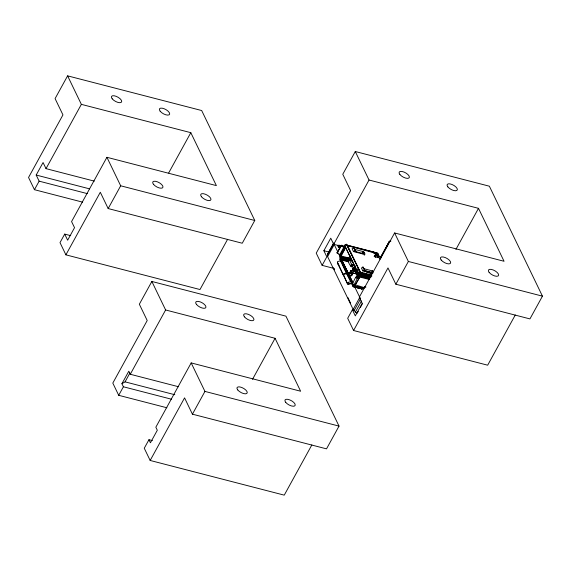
<?xml version="1.0" encoding="UTF-8"?>
<svg xmlns="http://www.w3.org/2000/svg" width="571" height="571" viewBox="0 0 571 571"><rect width="100%" height="100%" fill="white"/><g stroke="black" fill="none" stroke-linecap="round" stroke-linejoin="round"><path stroke-width="0.86" d="M338.068 245.195L338.632 246.729L340.002 248.007M355.719 267.735C351.072 268.213 348.124 263.709 348.331 259.591M349.373 283.787L351.558 283.659L353.171 286.628L354.727 286.107L360.108 276.45L360.658 273.159L347.625 245.694L346.469 245.087L377.724 253.146L378.566 254.652L377.324 256.9C378.402 254.188 369.63 250.226 373.348 252.767L374.569 253.617L378.566 254.652M350.087 273.131L350.844 270.761L351.022 271.425L350.087 273.131L349.987 272.36L351.051 270.568L356.768 271.903L356.44 273.959L357.232 274.794L357.574 276.514M357.011 313.55L353.163 309.439L327.611 256.622L327.419 254.402L333.628 243.103M353.827 271.632L352.464 268.363L354.562 268.755M350.687 275.593L351.443 275.579L351.415 274.922M348.174 275.122L351.657 275.764L351.622 274.944M351.657 275.764L352.7 273.452L351.158 270.825C357.046 270.226 357.175 272.974 359.651 276.057M390.907 241.083L389.386 241.312L379.951 259.22M341.051 255.458L337.076 252.81L340.587 246.215L341.836 245.245L344.506 246.8L345.12 248.064L341.051 255.458L340.901 257.928L348.174 272.995L352.378 273.873L351.022 271.425M351.144 271.696L351.436 270.511L349.987 272.36L351.051 270.568L350.387 272.217M373.605 252.682L347.625 245.694M357.446 274.087L357.867 272.667L356.768 271.903M369.294 279.497L359.823 277.042L355.241 284.843L353.834 285.322L352.236 284.065L355.626 277.363L356.304 276.671L359.23 275.822L359.466 273.873L356.347 269.74L344.556 245.309L346.426 244.26L360.201 271.76L359.266 273.466M352.7 273.452L351.443 275.579L352.064 273.944M352.029 274.515L352.564 273.231L351.936 274.373M364.541 288.091L365.312 286.492M374.176 256.443L374.704 255.344L376.011 255.444L377.481 256.251L378.223 257.628L376.939 254.823M374.505 256.4L375.054 255.258L374.298 256.415M351.829 274.508L352.428 273.331L351.757 274.394M227.601 239.313L199.993 289.533L65.901 254.844L100.303 192.263L108.169 208.558L242.254 243.239L254.766 220.485L201.684 110.538L67.599 75.85L55.087 98.605L62.953 114.892L28.55 177.474L34.446 189.693L82.609 202.148M87.299 193.619L39.142 181.157L36.187 175.047L43.068 162.535L46.023 168.645L94.286 181.128M34.446 189.693L39.142 181.157M46.023 168.645L81.36 104.357L67.599 75.85M70.718 235.652L64.694 234.096L60.005 242.625L65.901 254.844M81.36 104.357L190.814 132.672L216.373 185.611L106.92 157.296L71.575 221.577L74.53 227.686L67.649 240.205L64.694 234.096M108.169 208.558L120.681 185.796L106.92 157.296M168.673 172.949L190.814 132.672M311.859 444.93L284.251 495.15L150.166 460.462L184.569 397.88L192.427 414.175L326.519 448.856L339.024 426.102L285.943 316.156L151.857 281.467L139.345 304.222L147.211 320.517L112.808 383.091L118.711 395.31L166.868 407.765M171.557 399.236L123.4 386.774L121.923 383.719L128.803 371.207L130.281 374.262L178.545 386.745M121.923 383.719L125.063 381.856L129.917 373.027M118.711 395.31L123.4 386.774M130.281 374.262L165.619 309.974L151.857 281.467M152.4 440.605L148.96 439.713L144.263 448.242L150.166 460.462M165.619 309.974L275.072 338.289L300.632 391.228L191.178 362.913L155.84 427.194L157.31 430.248L150.43 442.768L148.96 439.713M192.427 414.175L204.939 391.413L191.178 362.913M515.278 314.985L487.67 365.197L353.585 330.509L387.987 267.935L395.853 284.222L529.938 318.911L542.45 296.156L489.368 186.203L355.283 151.522L342.771 174.276L350.637 190.564L316.234 253.146L322.13 265.358L334.171 268.47M252.51 379.337L275.072 338.289M322.13 265.358L326.819 256.829L323.871 250.719L330.752 238.2L333.7 244.309L341.458 246.315M333.907 243.139L327.419 254.402M327.247 255.408L333.871 243.346M333.7 244.309L369.044 180.022L355.283 151.522M327.611 256.622L334.235 244.566L337.725 251.768M337.882 246.708L338.71 245.202M338.367 246.693L339.195 245.187M338.496 247.5L339.738 245.237M339.088 247.621L339.916 246.115M341.501 245.316L337.183 253.153L337.854 252.489M339.681 254.809L343.749 247.414L341.508 246.022L340.587 246.215L342.179 245.359L341.258 245.551L344.998 246.643L345.583 247.871L341.13 255.972L349.745 258.206L350.501 257.385M340.359 255.18L344.427 247.785L345.583 247.871M351.472 264.23L350.537 265.936L351.743 264.566L349.509 260.155L349.745 258.206L340.801 257.014L349.416 259.255L340.901 257.928L349.509 260.155M352.692 265.08L351.757 266.785L352.193 264.873L351.743 264.566L351.015 266.436L352.193 264.873L355.155 265.715M350.53 271.96L351.158 270.825M350.608 272.574L351.236 271.439M351.336 271.903L351.964 270.768M355.348 251.518L362.05 253.246L362.985 251.54C363.955 251.704 365.768 254.402 364.362 254.395L353.478 251.575L352.1 248.728L353.606 247.65L356.104 251.768L353.606 247.65M362.05 253.246L362.449 253.41L363.384 251.704M350.715 275.779L351.65 274.073L352.592 274.059M363.963 252.218L363.02 253.931L363.741 251.954M351.729 274.351L352.357 273.216L351.443 275.579M364.241 255.23L364.862 254.095M355.519 272.81L356.14 271.668M351.75 272.66L355.376 273.602L356.311 271.896M347.639 284.13L343.307 274.344L348.267 273.195L352.079 281.689L351.108 283.452L348.51 284.308L347.639 284.13L337.411 262.132L337.889 261.497L342.079 260.369M358.495 275.158L357.553 276.864L356.361 274.066L357.375 272.253M351.558 283.659L352.5 281.953L347.404 273.109L351.358 281.674L352.079 281.689M357.938 273.024L357.053 274.894M357.232 274.794L358.238 273.288L357.303 274.994L358.203 273.159L357.867 272.667L356.44 273.959L352.678 272.724M358.873 273.166L359.837 271.396L346.426 244.26L347.818 246.101M357.325 276.414L358.267 274.708M358.36 276.778L358.988 275.643M374.926 256.465L375.554 255.33L374.669 256.422M371.386 272.588L372.321 270.882L373.298 271.56L372.356 273.273L364.683 270.861M371.785 272.752L372.727 271.047M379.893 258.584L389.386 241.312M379.843 258.87L389.586 241.105M372.142 273.002L373.084 271.296M354.099 310.21L352.378 309.76L347.689 318.297L353.585 330.509M369.044 180.022L478.498 208.336L504.057 261.275L394.604 232.961L359.259 297.248L362.207 303.358L355.326 315.87L352.378 309.76M353.163 309.439L359.794 297.384L354.762 286.985M353.999 310.824L360.629 298.769L359.794 297.384M355.326 312.216L361.543 300.91M357.425 312.794L358.253 311.288M360.33 307.519L362.399 303.751M395.853 284.222L408.365 261.468L394.604 232.961M455.929 249.391L478.498 208.336M372.114 252.089L372.963 251.818L377.973 253.424M351.429 258.963L350.037 260.383L349.102 260.119M352.186 283.623L353.784 284.879L355.241 284.843L363.898 287.52L354.727 286.107L362.878 288.748L354.12 286.613L362.278 288.983L353.535 286.756L362.278 288.983L364.655 286.706L365.961 287.042M355.605 267.264L353.813 267.185L355.797 270.504M374.704 255.344C374.762 258.042 379.351 256.936 380.786 258.642M350.844 257.742L350.28 258.306L349.823 258.063M358.695 276.186L359.302 277.449L357.225 278.619L353.834 285.322M341.165 245.915L341.836 245.245L341.258 245.551M337.076 252.81L337.746 252.139M353.478 251.575L354.976 250.505M364.441 271.825L365.447 271.111L362.942 266.992L361.436 268.07L362.813 270.918L372.863 273.516M362.813 270.918L364.319 269.847L362.942 266.992M373.056 252.154L373.348 252.767M355.662 267.599C351.308 265.315 355.583 272.189 358.06 271.061M359.302 277.449L357.225 278.619L355.626 277.363M344.556 245.309L346.526 244.331M356.347 269.74L358.224 268.691L359.837 271.396M356.839 270.625L358.709 269.576M343.207 274.144L348.174 272.995L341.858 260.512L347.304 272.909L341.137 260.504L346.39 273.088L340.395 260.661M347.239 282.488L351.358 281.674L346.49 273.288L350.623 281.838M355.626 270.368L353.813 267.185L355.626 267.442M340.83 245.98L341.508 246.022M367.146 272.481L372.235 273.616M364.812 271.189L372.349 273.009M353.171 286.628L361.75 288.84L352.735 286.1M120.681 185.796L254.766 220.485M346.811 245.045L372.963 251.818M372.934 252.303L376.218 253.153M408.365 261.468L542.45 296.156M354.612 249.377L362.985 251.54M377.659 255.68L381.107 256.572M377.795 255.972L381.221 256.857M36.187 175.047L89.511 188.844M323.871 250.719L329.032 252.054M350.758 259.898L352.336 260.305M341.444 257.806L347.475 259.37M350.394 260.205L352.771 260.819M349.895 260.319L352.407 260.99M349.381 260.333L352.857 261.24M340.537 258.249L348.289 260.255M341.422 259.084L348.31 260.868M341.522 259.627L348.41 261.411M341.13 255.972L340.537 254.752L339.724 257.364L339.959 259.634L348.574 261.861M363.113 268.498L372.321 270.882M366.411 270.997L372.271 272.517M352.407 268.698L355.562 269.648M357.196 270.775L355.226 270.119M360.401 272.167L371.593 275.058M360.565 272.617L371.757 275.515M360.658 273.159L371.849 276.057M357.76 272.781L359.33 273.188M360.686 273.773L371.014 276.45M358.096 273.238L359.666 273.645M360.636 274.437L370.972 277.113M360.522 275.122L369.994 277.57M360.344 275.8L369.815 278.255M351.65 274.073L348.267 273.195L353.085 283.173M360.108 276.45L369.58 278.905M204.939 391.413L339.024 426.102M125.063 381.856L174.805 394.725M354.727 286.107L363.299 288.369M364.798 271.311L372.306 273.395M365.597 270.897L372.335 272.817M354.148 267.328L355.383 270.197M355.376 273.602L356.361 274.066M379.972 258.071L380.6 258.413M343.749 247.414L344.427 247.785M359.623 275.886L358.695 275.172L358.238 273.288M374.976 256.95L375.675 257.442M355.091 270.012L355.704 270.454M356.304 276.671L357.903 277.927M352.464 268.363L354.27 271.232M364.319 269.847L365.447 271.111M337.411 262.132L337.804 263.766L338.931 265.137M344.648 245.38L357.917 272.388M338.881 254.166L340.045 256.572M341.594 259.769L348.174 273.373M348.952 274.979L352.435 282.181M376.596 254.416L377.481 256.251M377.388 256.329L377.981 257.55M376.175 254.074L377.06 255.908M375.682 253.802L376.567 255.637M375.126 253.617L376.011 255.444M349.937 255.487L350.701 257.064M359.23 275.822L359.823 277.042M339.959 259.634L340.552 260.854M337.804 263.766L343.606 275.779M333.578 267.956L334.463 269.783M347.789 297.377L350.487 302.965M352.999 268.349L353.206 269.034M337.147 252.475L337.44 253.417M348.11 282.674L348.51 284.308M350.216 272.531L350.294 273.145M399.893 174.49A5.739 2.441 28.8 0 0 408.829 178.081A5.739 2.441 28.8 0 0 403.99 172.057A5.739 2.441 28.8 0 0 399.893 174.49M441.176 260.005A5.739 2.441 28.8 0 0 450.112 263.595A5.739 2.441 28.8 0 0 445.273 257.571A5.739 2.441 28.8 0 0 441.176 260.005M447.864 186.895A5.739 2.441 28.8 0 0 456.8 190.486A5.739 2.441 28.8 0 0 451.968 184.469A5.739 2.441 28.8 0 0 447.864 186.895M489.154 272.41A5.739 2.441 28.8 0 0 498.09 276A5.739 2.441 28.8 0 0 493.251 269.983A5.739 2.441 28.8 0 0 489.154 272.41M112.209 98.819A5.739 2.441 28.8 0 0 121.145 102.409A5.739 2.441 28.8 0 0 116.306 96.385A5.739 2.441 28.8 0 0 112.209 98.819M153.492 184.333A5.739 2.441 28.8 0 0 162.428 187.923A5.739 2.441 28.8 0 0 157.589 181.899A5.739 2.441 28.8 0 0 153.492 184.333M160.18 111.231A5.739 2.441 28.8 0 0 169.116 114.821A5.739 2.441 28.8 0 0 164.284 108.797A5.739 2.441 28.8 0 0 160.18 111.231M201.47 196.745A5.739 2.441 28.8 0 0 210.406 200.335A5.739 2.441 28.8 0 0 205.567 194.311A5.739 2.441 28.8 0 0 201.47 196.745M196.467 304.436A5.739 2.441 28.8 0 0 205.403 308.026A5.739 2.441 28.8 0 0 200.564 302.009A5.739 2.441 28.8 0 0 196.467 304.436M285.728 402.362A5.739 2.441 28.8 0 0 294.665 405.952A5.739 2.441 28.8 0 0 289.825 399.928A5.739 2.441 28.8 0 0 285.728 402.362M237.75 389.95A5.739 2.441 28.8 0 0 246.686 393.54A5.739 2.441 28.8 0 0 241.854 387.523A5.739 2.441 28.8 0 0 237.75 389.95M244.445 316.848A5.739 2.441 28.8 0 0 253.381 320.438A5.739 2.441 28.8 0 0 248.542 314.414A5.739 2.441 28.8 0 0 244.445 316.848"/></g></svg>
